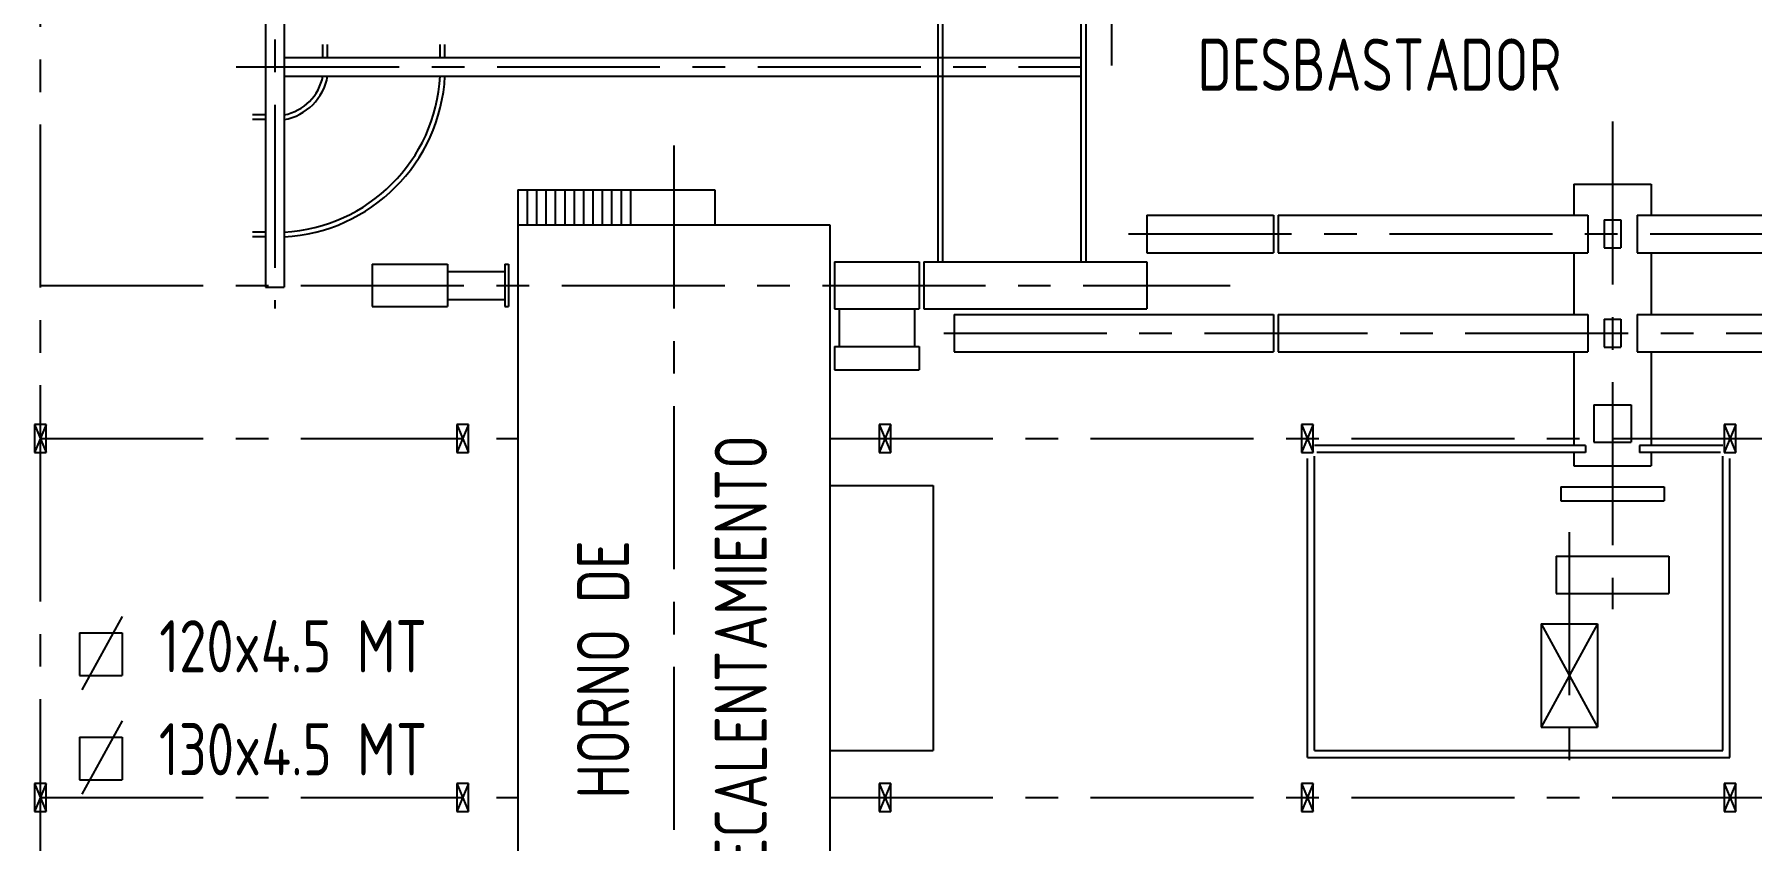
# Model space of a CAD drawing. Extents: x 10 to 414, y 6 to 241.
# Drawn here: x 33.1 to 99, y 158.6 to 189.5 of the extents above; entities that cross this region are included whole.
import ezdxf
from ezdxf.enums import TextEntityAlignment as Align

# ---------------------------------------------------------------- set-up
doc = ezdxf.new("R2010")
doc.units = 0
doc.header["$LTSCALE"] = 5
doc.header["$MEASUREMENT"] = 0
doc.linetypes.add('LINEA-LINEETTA', pattern=[2, 1.25, -0.25, 0.25, -0.25])
doc.layers.get('0').update_dxf_attribs({"linetype": 'CONTINUOUS'})
for name, color, linetype in [('1', 7, 'LINEA-LINEETTA'), ('12', 3, 'CONTINUOUS'), ('COLONNA', 20, 'CONTINUOUS'), ('FORNO', 7, 'CONTINUOUS'), ('SCRITTE2', 7, 'CONTINUOUS')]:
    doc.layers.add(name, color=color, linetype=linetype)
doc.styles.add('DIN', font='DIN.shx', dxfattribs={"width": 0.85})

# ---------------------------------------------------------------- blocks, each defined once
blk = doc.blocks.new('COLONN1')
at = {"layer": 'COLONNA'}
for p, q in [((-125, 300), (125, -300)), ((125, 300), (-125, -300)), ((-125, 300), (-125, -300)), ((125, 300), (-125, 300)), ((125, -300), (125, 300)), ((-125, -300), (125, -300))]:
    blk.add_line(p, q, dxfattribs=at)

msp = doc.modelspace()

# ---------------------------------------------------------------- linework, layer by layer
at = {"color": 20}
for p, q in [((74.404, 191.289), (74.404, 188.319)), ((44.162, 188.629), (44.162, 189.12)), ((44.342, 188.629), (44.342, 189.12)), ((48.662, 188.629), (48.662, 189.12)), ((48.842, 188.629), (48.842, 189.12)), ((41.954, 186.421), (41.462, 186.421)), ((41.954, 186.241), (41.462, 186.241)), ((41.954, 181.921), (41.462, 181.921)), ((41.954, 181.741), (41.462, 181.741)), ((81.919, 161.769), (81.919, 173.244)), ((92.584, 173.739), (82.189, 173.739)), ((82.189, 162.039), (82.189, 173.334)), ((92.584, 173.469), (82.279, 173.469)), ((92.584, 173.739), (92.584, 173.469)), ((97.849, 173.739), (94.654, 173.739)), ((94.654, 173.739), (94.654, 173.469)), ((97.759, 173.469), (94.654, 173.469)), ((97.849, 162.039), (97.849, 173.334)), ((98.119, 161.769), (98.119, 173.244)), ((36.459, 163.186), (34.914, 160.37)), ((82.189, 162.039), (97.849, 162.039)), ((81.919, 161.769), (98.119, 161.769))]:
    msp.add_line(p, q, dxfattribs=at)
at = {"color": 7}
for p, q in [((36.459, 167.186), (34.914, 164.37)), ((34.824, 166.55), (34.824, 164.915)), ((34.824, 166.55), (36.459, 166.55)), ((36.459, 166.55), (36.459, 164.915)), ((34.824, 164.915), (36.459, 164.915)), ((34.824, 162.55), (36.459, 162.55)), ((34.824, 162.55), (34.824, 160.915)), ((36.459, 162.55), (36.459, 160.915)), ((34.824, 160.915), (36.459, 160.915))]:
    msp.add_line(p, q, dxfattribs=at)
at = {"color": 20}
for radius, start, end in [(6.538, 273.1565, 356.8435), (6.358, 273.24582, 356.75418), (2.06, 280.06607, 349.93393), (1.883, 281.02355, 348.97645)]:
    msp.add_arc((42.314, 188.269), radius, start, end, dxfattribs=at)
at = {"layer": '1', "color": 20}
for p, q in [((42.314, 206.81), (42.314, 178.997)), ((33.319, 206.049), (33.319, 174.009)), ((93.619, 186.166), (93.619, 167.463)), ((57.619, 185.247), (57.619, 144.84)), ((75.062, 181.857), (114.866, 181.857)), ((33.319, 179.881), (78.952, 179.881)), ((67.971, 178.05), (112.211, 178.05)), ((33.319, 174.009), (51.634, 174.009)), ((33.319, 174.009), (33.319, 160.239)), ((63.604, 174.009), (401.419, 174.009)), ((91.957, 170.421), (91.957, 160.889)), ((33.319, 160.239), (33.319, 120.639)), ((33.319, 160.239), (51.634, 160.239)), ((63.604, 160.239), (347.419, 160.239))]:
    msp.add_line(p, q, dxfattribs=at)
at = {"layer": '12', "color": 20}
for p, q in [((67.744, 195.789), (67.744, 180.781)), ((67.924, 195.789), (67.924, 180.781)), ((73.234, 193.989), (73.234, 180.781)), ((73.414, 193.989), (73.414, 180.781)), ((41.954, 191.498), (41.954, 179.809)), ((42.674, 191.498), (42.674, 179.809)), ((42.674, 188.629), (73.234, 188.629)), ((42.674, 187.909), (73.234, 187.909)), ((92.134, 183.764), (92.134, 182.577)), ((92.134, 183.764), (95.104, 183.764)), ((95.104, 183.764), (95.104, 182.577)), ((75.754, 182.577), (80.614, 182.577)), ((75.754, 182.577), (75.754, 181.137)), ((80.614, 182.577), (80.614, 181.137)), ((80.794, 182.577), (92.674, 182.577)), ((80.794, 182.577), (80.794, 181.137)), ((92.674, 182.577), (92.674, 181.137)), ((94.564, 182.577), (114.747, 182.577)), ((94.564, 182.577), (94.564, 181.137)), ((93.304, 182.397), (93.934, 182.397)), ((93.304, 182.397), (93.304, 181.317)), ((93.934, 182.397), (93.934, 181.317)), ((75.754, 181.137), (80.614, 181.137)), ((80.794, 181.137), (92.674, 181.137)), ((92.134, 181.137), (92.134, 178.77)), ((93.304, 181.317), (93.934, 181.317)), ((94.564, 181.137), (114.747, 181.137)), ((95.104, 181.137), (95.104, 178.77)), ((46.054, 180.691), (48.934, 180.691)), ((46.054, 180.691), (46.054, 179.071)), ((48.934, 180.691), (48.934, 179.071)), ((51.142, 180.691), (51.274, 180.691)), ((51.142, 180.691), (51.142, 179.071)), ((51.274, 180.691), (51.274, 179.071)), ((63.784, 180.781), (67.024, 180.781)), ((63.784, 180.781), (63.784, 178.981)), ((67.024, 180.781), (67.024, 178.981)), ((67.204, 180.781), (75.754, 180.781)), ((67.204, 180.781), (67.204, 178.981)), ((75.754, 180.781), (75.754, 178.981)), ((41.954, 179.809), (42.674, 179.809)), ((48.934, 180.421), (51.142, 180.421)), ((48.934, 179.341), (51.142, 179.341)), ((46.054, 179.071), (48.934, 179.071)), ((51.142, 179.071), (51.274, 179.071)), ((63.784, 178.981), (67.024, 178.981)), ((63.964, 178.981), (63.964, 177.541)), ((66.844, 178.981), (66.844, 177.541)), ((67.204, 178.981), (75.754, 178.981)), ((68.374, 178.77), (80.614, 178.77)), ((68.374, 178.77), (68.374, 177.33)), ((80.614, 178.77), (80.614, 177.33)), ((80.794, 178.77), (92.674, 178.77)), ((80.794, 178.77), (80.794, 177.33)), ((92.674, 178.77), (92.674, 177.33)), ((93.304, 178.59), (93.934, 178.59)), ((93.304, 178.59), (93.304, 177.51)), ((93.934, 178.59), (93.934, 177.51)), ((94.564, 178.77), (111.664, 178.77)), ((94.564, 178.77), (94.564, 177.33)), ((63.784, 177.541), (63.784, 176.641)), ((63.784, 177.541), (67.024, 177.541)), ((67.024, 177.541), (67.024, 176.641)), ((68.374, 177.33), (80.614, 177.33)), ((80.794, 177.33), (92.674, 177.33)), ((92.134, 177.33), (92.134, 173.739)), ((93.304, 177.51), (93.934, 177.51)), ((94.564, 177.33), (111.664, 177.33)), ((95.104, 177.33), (95.104, 173.739)), ((63.784, 176.641), (67.024, 176.641)), ((92.899, 175.304), (94.339, 175.304)), ((92.899, 175.304), (92.899, 173.864)), ((94.339, 175.304), (94.339, 173.864)), ((92.134, 173.469), (92.134, 172.964)), ((92.899, 173.864), (94.339, 173.864)), ((95.104, 173.469), (95.104, 172.964)), ((92.134, 172.964), (95.104, 172.964)), ((91.639, 172.154), (91.639, 171.614)), ((91.639, 172.154), (95.599, 172.154)), ((95.599, 172.154), (95.599, 171.614)), ((91.639, 171.614), (95.599, 171.614)), ((91.459, 169.501), (95.779, 169.501)), ((91.459, 169.501), (91.459, 168.061)), ((95.779, 169.501), (95.779, 168.061)), ((91.459, 168.061), (95.779, 168.061)), ((90.877, 166.899), (90.877, 162.939)), ((90.877, 166.899), (93.037, 162.939)), ((93.037, 166.899), (90.877, 162.939)), ((90.877, 166.899), (93.037, 166.899)), ((93.037, 166.899), (93.037, 162.939)), ((90.877, 162.939), (93.037, 162.939))]:
    msp.add_line(p, q, dxfattribs=at)
at = {"layer": '12', "color": 20, "linetype": 'LINEA-LINEETTA'}
msp.add_line((40.838, 188.269), (73.234, 188.269), dxfattribs=at)
at = {"layer": 'FORNO', "color": 20}
for p, q in [((51.634, 183.549), (51.634, 147.999)), ((51.634, 183.549), (59.194, 183.549)), ((51.994, 183.549), (51.994, 182.199)), ((52.354, 183.549), (52.354, 182.199)), ((52.714, 183.549), (52.714, 182.199)), ((53.074, 183.549), (53.074, 182.199)), ((53.434, 183.549), (53.434, 182.199)), ((53.794, 183.549), (53.794, 182.199)), ((54.154, 183.549), (54.154, 182.199)), ((54.514, 183.549), (54.514, 182.199)), ((54.874, 183.549), (54.874, 182.199)), ((55.234, 183.549), (55.234, 182.199)), ((55.594, 183.549), (55.594, 182.199)), ((55.954, 183.549), (55.954, 182.199)), ((59.194, 183.549), (59.194, 182.199)), ((51.634, 182.199), (63.604, 182.199)), ((63.604, 182.199), (63.604, 147.999)), ((63.604, 172.209), (67.564, 172.209)), ((67.564, 172.209), (67.564, 162.039)), ((63.604, 162.039), (67.564, 162.039))]:
    msp.add_line(p, q, dxfattribs=at)

# ---------------------------------------------------------------- block references
at = {"layer": 'COLONNA', "color": 20, "xscale": 0.0018, "yscale": 0.0018, "zscale": 0.0018}
for p in [(33.319, 174.009), (49.519, 174.009), (65.719, 174.009), (81.919, 174.009), (98.119, 174.009), (33.319, 160.239), (49.519, 160.239), (65.719, 160.239), (81.919, 160.239), (98.119, 160.239)]:
    msp.add_blockref('COLONN1', p, dxfattribs=at)

# ---------------------------------------------------------------- texts
at = {"layer": 'SCRITTE2', "color": 7, "style": 'DIN', "width": 0.8}
for s, p in [('DESBASTADOR', (84.683, 187.347)), ('120x4.5 MT', (43.016, 165.041)), ('130x4.5 MT', (43.016, 161.091))]:
    msp.add_text(s, height=2, dxfattribs=at).set_placement(p, align=Align.CENTER)
for s, p in [('RECALENTAMIENTO', (61.189, 165.245)), ('HORNO DE', (55.91, 165.154))]:
    msp.add_text(s, height=2, rotation=90, dxfattribs=at).set_placement(p, align=Align.CENTER)

doc.saveas('drawing.dxf')
